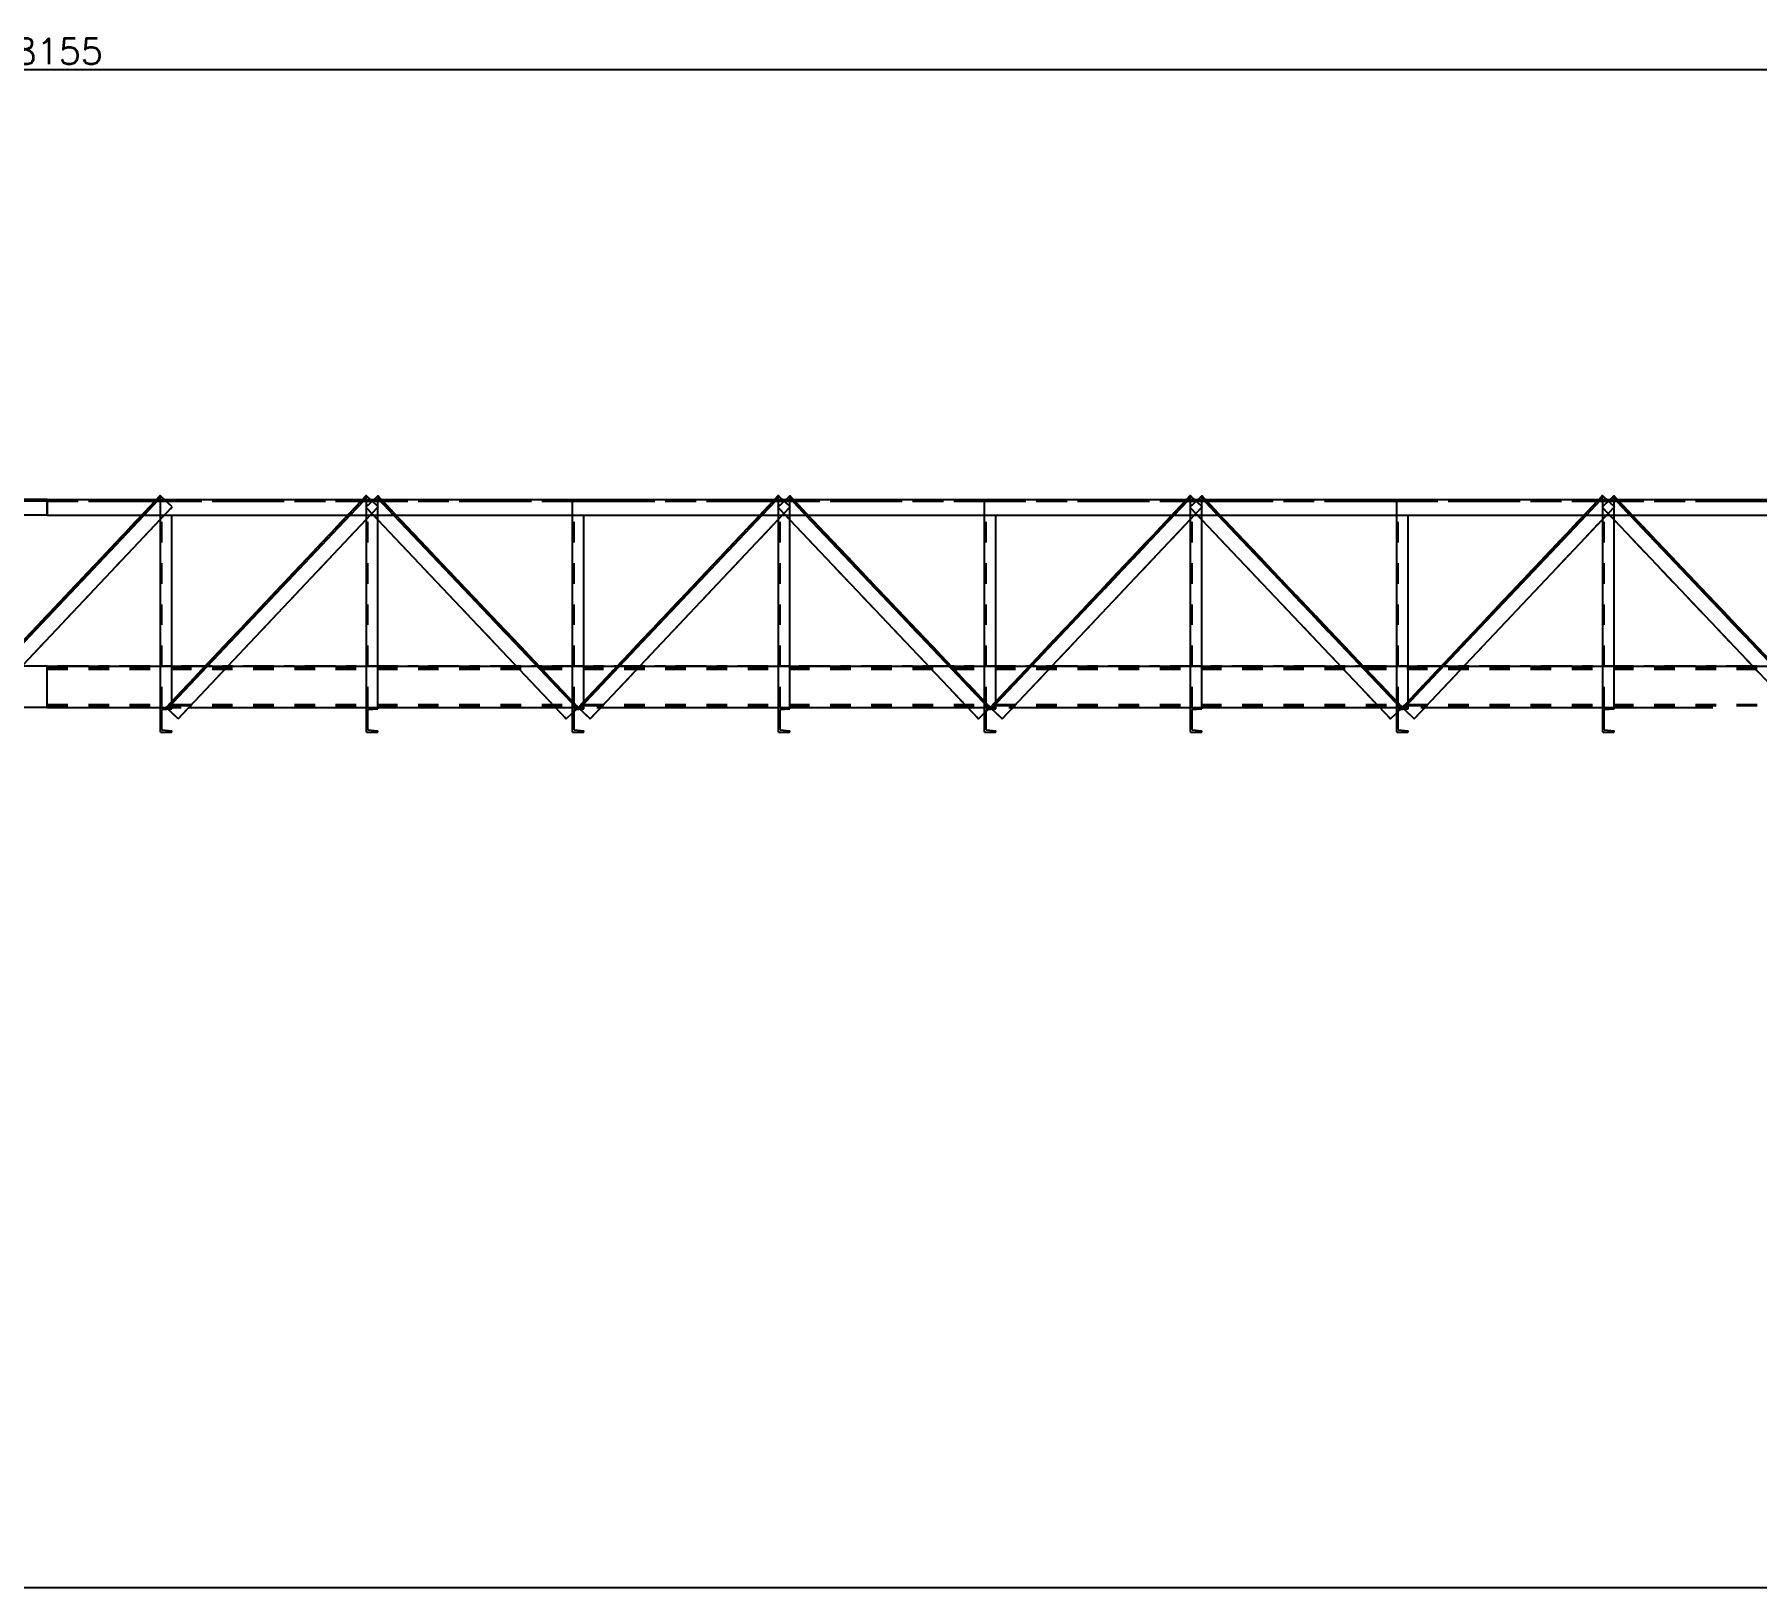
# Model space of a CAD drawing. Header units: millimetres. Extents: x 2368 to 8313, y 7493 to 11698.
# Drawn here: x 5215.3 to 5382.5, y 8225.6 to 8376.3 of the extents above; entities that cross this region are included whole.
import ezdxf

# ---------------------------------------------------------------- set-up
doc = ezdxf.new("R2010")
doc.units = ezdxf.units.MM
for name, pattern in [('XKITLINE00', [0]), ('XKITLINE02', [4, 2, -2]), ('XKITLINE03', [6, 3, -1, 1, -1])]:
    doc.linetypes.add(name, pattern=pattern)
doc.styles.add('ROMANS', font='romans.shx')
doc.dimstyles.new('MD300', dxfattribs={"dimtxt": 2.5, "dimasz": 2.5, "dimexe": 1, "dimexo": 1, "dimgap": 0.5, "dimtad": 1, "dimdec": 1, "dimlfac": 50, "dimrnd": 0.5, "dimdsep": 46, "dimtxsty": 'ROMANS', "dimcen": 1, "dimclrd": 146, "dimclre": 146, "dimclrt": 30, "dimadec": 1, "dimazin": 2, "dimtfac": 1, "dimtdec": 1, "dimtmove": 0, "dimatfit": 1, "dimfxl": 1, "dimtolj": 1, "dimtzin": 0, "dimlwd": -1, "dimlwe": -1, "dimarcsym": 0})

# ---------------------------------------------------------------- blocks, each defined once
blk = doc.blocks.new('*D53')
at = {"color": 146, "transparency": 16777216}
for p, q in [((4535.08, 8331.99), (4535.08, 8373.91)), ((5898.19, 8332.16), (5898.19, 8373.91)), ((4537.58, 8372.91), (5895.69, 8372.91))]:
    blk.add_line(p, q, dxfattribs=at)
for points in [[(4537.58, 8373.33), (4537.58, 8372.5), (4535.08, 8372.91)], [(5895.69, 8373.33), (5895.69, 8372.5), (5898.19, 8372.91)]]:
    blk.add_solid(points, dxfattribs=at)
at = {"layer": 'Defpoints', "color": 0, "transparency": 16777216}
for p in [(5898.19, 8372.91), (4535.08, 8330.99), (5898.19, 8331.16)]:
    blk.add_point(p, dxfattribs=at)
at = {"color": 30, "transparency": 16777216, "insert": (5216.63, 8374.66), "char_height": 2.5, "attachment_point": 5, "style": 'ROMANS'}
blk.add_mtext('\\A1;68155', dxfattribs=at)

msp = doc.modelspace()

# ---------------------------------------------------------------- linework, layer by layer
at = {"color": 3, "linetype": 'XKITLINE02'}
for p, q in [((5216.5881, 8331.1614), (4396.5882, 8331.1614)), ((5216.5881, 8330.9914), (4396.5882, 8330.9914)), ((5216.5882, 8330.9914), (4396.5883, 8330.9914)), ((5208.1384, 8310.9913), (5227.5559, 8331.5397)), ((5208.2547, 8310.8815), (5227.6722, 8331.4298)), ((5209.3013, 8309.8924), (5228.7189, 8330.4408)), ((5216.5881, 8331.1614), (5216.5881, 8329.6614)), ((5216.5881, 8329.6614), (5216.5881, 8331.1614)), ((5216.5881, 8331.1614), (5216.5881, 8331.1614)), ((5216.5881, 8330.9914), (5216.5881, 8329.6614)), ((5216.5881, 8330.9914), (5216.5881, 8330.9914)), ((5216.5882, 8331.1614), (5216.5882, 8329.6614)), ((5216.5882, 8329.6614), (5216.5882, 8331.1614)), ((5216.5882, 8331.1614), (5216.5882, 8331.1614)), ((5216.5882, 8331.1614), (6036.5882, 8331.1614)), ((5216.5882, 8331.1614), (5216.5882, 8329.6614)), ((5216.5882, 8329.6614), (5216.5882, 8331.1614)), ((5216.5882, 8330.9914), (5216.5882, 8329.6614)), ((5216.5882, 8330.9914), (5216.5882, 8330.9914)), ((5216.5882, 8330.9914), (6036.5882, 8330.9914)), ((5216.5882, 8330.9914), (5216.5882, 8329.6614)), ((5216.5882, 8330.9914), (5216.5882, 8330.9914)), ((5216.5882, 8330.9914), (6036.5881, 8330.9914)), ((5216.5882, 8330.9914), (5216.5882, 8329.6614)), ((5216.5882, 8330.9914), (5216.5882, 8330.9914)), ((5225.781, 8329.6614), (5227.1985, 8331.1614)), ((5226.0012, 8329.6614), (5227.4186, 8331.1614)), ((5228.7189, 8330.4408), (5227.5559, 8331.5397)), ((5227.6722, 8331.4298), (5227.5559, 8331.5397)), ((5227.5884, 8310.9913), (5227.5884, 8330.9913)), ((5227.5884, 8330.9913), (5228.6884, 8330.9913)), ((5227.5884, 8329.6614), (5227.5884, 8330.9913)), ((5227.5884, 8330.9913), (5228.6884, 8330.9913)), ((5227.5884, 8329.2445), (5228.7189, 8330.4408)), ((5227.7284, 8310.9913), (5227.7284, 8330.9913)), ((5227.7284, 8310.9913), (5227.7284, 8330.9913)), ((5228.7189, 8330.4408), (5227.9562, 8331.1614)), ((5228.1384, 8310.9913), (5247.5559, 8331.5397)), ((5228.2547, 8310.8815), (5247.6722, 8331.4298)), ((5228.6884, 8310.9913), (5228.6884, 8330.9913)), ((5228.6884, 8311.3404), (5228.6884, 8330.9913)), ((5229.3013, 8309.8924), (5248.7189, 8330.4408)), ((5245.781, 8329.6614), (5247.1985, 8331.1614)), ((5246.0012, 8329.6614), (5247.4186, 8331.1614)), ((5247.5217, 8330.4086), (5248.6827, 8331.5095)), ((5247.5217, 8330.4086), (5248.3156, 8331.1614)), ((5247.5217, 8330.4086), (5248.6884, 8329.1781)), ((5247.5217, 8330.4086), (5266.9774, 8309.8904)), ((5247.6722, 8331.4298), (5247.5559, 8331.5397)), ((5248.7189, 8330.4408), (5247.5559, 8331.5397)), ((5247.5884, 8310.9913), (5247.5884, 8330.9913)), ((5247.5884, 8330.9913), (5248.6884, 8330.9913)), ((5247.5884, 8329.6614), (5247.5884, 8330.9913)), ((5247.5884, 8330.9913), (5248.6884, 8330.9913)), ((5247.5884, 8329.2445), (5248.7189, 8330.4408)), ((5247.7284, 8310.9913), (5247.7284, 8330.9913)), ((5247.7284, 8310.9913), (5247.7284, 8330.9913)), ((5248.7189, 8330.4408), (5247.9562, 8331.1614)), ((5248.5666, 8331.3994), (5268.0223, 8310.8812)), ((5248.6827, 8331.5095), (5268.1384, 8310.9913)), ((5248.6884, 8310.9913), (5248.6884, 8330.9913)), ((5248.6884, 8329.6614), (5248.6884, 8330.9913)), ((5250.2146, 8329.6614), (5248.7923, 8331.1614)), ((5250.4351, 8329.6614), (5249.0127, 8331.1614)), ((5267.5884, 8311.3388), (5267.5884, 8330.9913)), ((5267.5884, 8330.9913), (5268.6884, 8330.9913)), ((5267.5884, 8310.9913), (5267.5884, 8330.9913)), ((5267.5884, 8330.9913), (5268.6884, 8330.9913)), ((5267.7284, 8310.9913), (5267.7284, 8330.9913)), ((5267.7284, 8310.9913), (5267.7284, 8330.9913)), ((5268.1384, 8310.9913), (5287.5559, 8331.5397)), ((5268.2547, 8310.8815), (5287.6722, 8331.4298)), ((5268.6884, 8311.3404), (5268.6884, 8330.9913)), ((5268.6884, 8310.9913), (5268.6884, 8330.9913)), ((5269.3013, 8309.8924), (5288.7189, 8330.4408)), ((5285.781, 8329.6614), (5287.1985, 8331.1614)), ((5286.0012, 8329.6614), (5287.4186, 8331.1614)), ((5287.5217, 8330.4086), (5288.6827, 8331.5095)), ((5287.5217, 8330.4086), (5288.3156, 8331.1614)), ((5287.5217, 8330.4086), (5306.9774, 8309.8904)), ((5287.5217, 8330.4086), (5288.6884, 8329.1781)), ((5287.5559, 8331.5397), (5288.7189, 8330.4408)), ((5287.5884, 8329.6614), (5287.5884, 8330.9913)), ((5287.5884, 8330.9913), (5288.6884, 8330.9913)), ((5287.5884, 8310.9913), (5287.5884, 8330.9913)), ((5287.5884, 8330.9913), (5288.6884, 8330.9913)), ((5287.5884, 8329.2445), (5288.7189, 8330.4408)), ((5287.7284, 8310.9913), (5287.7284, 8330.9913)), ((5287.7284, 8310.9913), (5287.7284, 8330.9913)), ((5287.9562, 8331.1614), (5288.7189, 8330.4408)), ((5288.5666, 8331.3994), (5308.0223, 8310.8812)), ((5288.6827, 8331.5095), (5308.1384, 8310.9913)), ((5288.6884, 8329.6614), (5288.6884, 8330.9913)), ((5288.6884, 8310.9913), (5288.6884, 8330.9913)), ((5288.7923, 8331.1614), (5290.2146, 8329.6614)), ((5289.0127, 8331.1614), (5290.4351, 8329.6614)), ((5307.5884, 8310.9913), (5307.5884, 8330.9913)), ((5307.5884, 8330.9913), (5308.6884, 8330.9913)), ((5307.5884, 8311.3388), (5307.5884, 8330.9913)), ((5307.5884, 8330.9913), (5308.6884, 8330.9913)), ((5307.7284, 8310.9913), (5307.7284, 8330.9913)), ((5307.7284, 8310.9913), (5307.7284, 8330.9913)), ((5308.1384, 8310.9913), (5327.5559, 8331.5397)), ((5308.2547, 8310.8815), (5327.6722, 8331.4298)), ((5308.6884, 8310.9913), (5308.6884, 8330.9913)), ((5308.6884, 8311.3404), (5308.6884, 8330.9913)), ((5309.3013, 8309.8924), (5328.7189, 8330.4408)), ((5325.781, 8329.6614), (5327.1985, 8331.1614)), ((5326.0012, 8329.6614), (5327.4186, 8331.1614)), ((5327.5217, 8330.4086), (5328.6827, 8331.5095)), ((5327.5217, 8330.4086), (5328.3156, 8331.1614)), ((5327.5217, 8330.4086), (5346.9774, 8309.8904)), ((5327.5217, 8330.4086), (5328.6884, 8329.1781)), ((5327.5559, 8331.5397), (5328.7189, 8330.4408)), ((5327.5884, 8310.9913), (5327.5884, 8330.9913)), ((5327.5884, 8330.9913), (5328.6884, 8330.9913)), ((5327.5884, 8329.6614), (5327.5884, 8330.9913)), ((5327.5884, 8330.9913), (5328.6884, 8330.9913)), ((5327.5884, 8329.2445), (5328.7189, 8330.4408)), ((5327.7284, 8310.9913), (5327.7284, 8330.9913)), ((5327.7284, 8310.9913), (5327.7284, 8330.9913)), ((5327.9562, 8331.1614), (5328.7189, 8330.4408)), ((5328.5666, 8331.3994), (5348.0223, 8310.8812)), ((5328.6827, 8331.5095), (5348.1384, 8310.9913)), ((5328.6884, 8310.9913), (5328.6884, 8330.9913)), ((5328.6884, 8329.6614), (5328.6884, 8330.9913)), ((5328.7923, 8331.1614), (5330.2146, 8329.6614)), ((5329.0127, 8331.1614), (5330.4351, 8329.6614)), ((5347.5884, 8310.9913), (5347.5884, 8330.9913)), ((5347.5884, 8330.9913), (5348.6884, 8330.9913)), ((5347.5884, 8311.3388), (5347.5884, 8330.9913)), ((5347.5884, 8330.9913), (5348.6884, 8330.9913)), ((5347.7284, 8310.9913), (5347.7284, 8330.9913)), ((5347.7284, 8310.9913), (5347.7284, 8330.9913)), ((5348.1384, 8310.9913), (5367.5559, 8331.5397)), ((5348.2547, 8310.8815), (5367.6722, 8331.4298)), ((5348.6884, 8310.9913), (5348.6884, 8330.9913)), ((5348.6884, 8311.3404), (5348.6884, 8330.9913)), ((5349.3013, 8309.8924), (5368.7189, 8330.4408)), ((5365.781, 8329.6614), (5367.1985, 8331.1614)), ((5366.0012, 8329.6614), (5367.4186, 8331.1614)), ((5367.5217, 8330.4086), (5368.6827, 8331.5095)), ((5367.5217, 8330.4086), (5368.3156, 8331.1614)), ((5367.5217, 8330.4086), (5368.6884, 8329.1781)), ((5367.5217, 8330.4086), (5386.9774, 8309.8904)), ((5367.5559, 8331.5397), (5368.7189, 8330.4408)), ((5367.5884, 8310.9913), (5367.5884, 8330.9913)), ((5367.5884, 8330.9913), (5368.6884, 8330.9913)), ((5367.5884, 8329.6614), (5367.5884, 8330.9913)), ((5367.5884, 8330.9913), (5368.6884, 8330.9913)), ((5367.5884, 8329.2445), (5368.7189, 8330.4408)), ((5367.7284, 8310.9913), (5367.7284, 8330.9913)), ((5367.7284, 8310.9913), (5367.7284, 8330.9913)), ((5367.9562, 8331.1614), (5368.7189, 8330.4408)), ((5368.5666, 8331.3994), (5388.0223, 8310.8812)), ((5368.6827, 8331.5095), (5388.1384, 8310.9913)), ((5368.6884, 8310.9913), (5368.6884, 8330.9913)), ((5368.6884, 8329.6614), (5368.6884, 8330.9913)), ((5368.7923, 8331.1614), (5370.2146, 8329.6614)), ((5369.0127, 8331.1614), (5370.4351, 8329.6614)), ((5216.5881, 8329.6614), (4396.5882, 8329.6614)), ((5216.5882, 8329.6614), (6036.5882, 8329.6614)), ((5216.5882, 8310.9913), (5216.5882, 8314.9913)), ((5216.5882, 8314.9913), (6036.5882, 8314.9913)), ((5216.5882, 8310.9913), (5216.5882, 8314.9913)), ((5216.5882, 8314.8213), (6036.5882, 8314.8213)), ((5216.5882, 8314.8213), (6036.5882, 8314.8213)), ((5216.5882, 8314.7149), (6036.5882, 8314.7149)), ((5216.5882, 8314.7149), (6036.5882, 8314.7149)), ((5227.5884, 8314.9913), (6036.5882, 8314.9913)), ((5227.5884, 8314.9913), (5228.6884, 8314.9913)), ((5231.9182, 8314.9913), (5234.1196, 8314.9913)), ((5247.5884, 8314.9913), (5248.6884, 8314.9913)), ((5262.1406, 8314.9913), (5264.3456, 8314.9913)), ((5267.5884, 8314.9913), (5268.6884, 8314.9913)), ((5271.9182, 8314.9913), (5274.1196, 8314.9913)), ((5287.5884, 8314.9913), (5288.6884, 8314.9913)), ((5302.1406, 8314.9913), (5304.3456, 8314.9913)), ((5307.5884, 8314.9913), (5308.6884, 8314.9913)), ((5311.9182, 8314.9913), (5314.1196, 8314.9913)), ((5327.5884, 8314.9913), (5328.6884, 8314.9913)), ((5342.1406, 8314.9913), (5344.3456, 8314.9913)), ((5347.5884, 8314.9913), (5348.6884, 8314.9913)), ((5351.9182, 8314.9913), (5354.1196, 8314.9913)), ((5367.5884, 8314.9913), (5368.6884, 8314.9913)), ((5382.1406, 8314.9913), (5384.3456, 8314.9913)), ((5216.5882, 8311.2677), (6036.5882, 8311.2677)), ((5216.5882, 8311.1613), (6036.5882, 8311.1613)), ((5216.5882, 8311.1613), (6036.5882, 8311.1613)), ((5227.5884, 8310.9913), (5230.3397, 8310.9913)), ((5227.5884, 8310.9913), (5228.6884, 8310.9913)), ((5228.1383, 8310.9913), (5228.3585, 8310.9913)), ((5228.1383, 8310.9913), (5228.3585, 8310.9913)), ((5228.3141, 8310.8253), (5228.1384, 8310.9913)), ((5229.3013, 8309.8924), (5228.1384, 8310.9913)), ((5228.6884, 8311.3404), (5228.6884, 8311.5734)), ((5247.5884, 8310.9913), (5248.6884, 8310.9913)), ((5247.5884, 8310.9913), (5248.6884, 8310.9913)), ((5265.9335, 8310.9913), (5270.3397, 8310.9913)), ((5266.9774, 8309.8904), (5268.1384, 8310.9913)), ((5267.5884, 8311.3388), (5267.5884, 8311.5714)), ((5267.5884, 8310.9913), (5268.6884, 8310.9913)), ((5267.5884, 8310.4698), (5267.7284, 8310.6026)), ((5267.918, 8310.9913), (5268.3585, 8310.9913)), ((5267.918, 8310.9913), (5268.3585, 8310.9913)), ((5267.931, 8310.7947), (5268.0223, 8310.8813)), ((5268.1384, 8310.9913), (5269.3013, 8309.8924)), ((5268.2547, 8310.8814), (5268.3141, 8310.8253)), ((5268.6884, 8311.3404), (5268.6884, 8311.5734)), ((5287.5884, 8310.9913), (5288.6884, 8310.9913)), ((5287.5884, 8310.9913), (5288.6884, 8310.9913)), ((5305.9335, 8310.9913), (5310.3397, 8310.9913)), ((5306.9774, 8309.8904), (5308.1384, 8310.9913)), ((5307.5884, 8311.3388), (5307.5884, 8311.5714)), ((5307.5884, 8310.9913), (5308.6884, 8310.9913)), ((5307.5884, 8310.4698), (5307.7284, 8310.6026)), ((5307.918, 8310.9913), (5308.3585, 8310.9913)), ((5307.918, 8310.9913), (5308.3585, 8310.9913)), ((5307.931, 8310.7947), (5308.0223, 8310.8813)), ((5308.1384, 8310.9913), (5309.3013, 8309.8924)), ((5308.2547, 8310.8814), (5308.3141, 8310.8253)), ((5308.6884, 8311.3404), (5308.6884, 8311.5734)), ((5327.5884, 8310.9913), (5328.6884, 8310.9913)), ((5327.5884, 8310.9913), (5328.6884, 8310.9913)), ((5345.9335, 8310.9913), (5350.3397, 8310.9913)), ((5346.9774, 8309.8904), (5348.1384, 8310.9913)), ((5347.5884, 8311.3388), (5347.5884, 8311.5714)), ((5347.5884, 8310.9913), (5348.6884, 8310.9913)), ((5347.5884, 8310.4698), (5347.7284, 8310.6026)), ((5347.918, 8310.9913), (5348.3585, 8310.9913)), ((5347.918, 8310.9913), (5348.3585, 8310.9913)), ((5347.931, 8310.7947), (5348.0223, 8310.8813)), ((5348.1384, 8310.9913), (5349.3013, 8309.8924)), ((5348.2547, 8310.8814), (5348.3141, 8310.8253)), ((5348.6884, 8311.3404), (5348.6884, 8311.5734)), ((5367.5884, 8310.9913), (5368.6884, 8310.9913)), ((5367.5884, 8310.9913), (5368.6884, 8310.9913))]:
    msp.add_line(p, q, dxfattribs=at)
at = {"color": 1, "linetype": 'XKITLINE03'}
for p, q in [((5216.5881, 8330.9914), (4396.5882, 8330.9914)), ((5216.5882, 8330.9914), (4396.5883, 8330.9914)), ((5227.5559, 8331.5397), (5208.1384, 8310.9913)), ((5208.1384, 8310.9913), (5227.5559, 8331.5397)), ((5216.5882, 8330.9914), (6036.5882, 8330.9914)), ((5216.5882, 8330.9914), (6036.5881, 8330.9914)), ((5227.5884, 8310.9913), (5227.5884, 8330.9913)), ((5227.5884, 8310.9913), (5227.5884, 8330.9913)), ((5228.1384, 8310.9913), (5247.5559, 8331.5397)), ((5247.5559, 8331.5397), (5228.1384, 8310.9913)), ((5247.5884, 8310.9913), (5247.5884, 8330.9913)), ((5247.5884, 8310.9913), (5247.5884, 8330.9913)), ((5248.6827, 8331.5095), (5268.1384, 8310.9913)), ((5268.1384, 8310.9913), (5248.6827, 8331.5095)), ((5267.5884, 8310.9913), (5267.5884, 8330.9913)), ((5267.5884, 8310.9913), (5267.5884, 8330.9913)), ((5287.5559, 8331.5397), (5268.1384, 8310.9913)), ((5268.1384, 8310.9913), (5287.5559, 8331.5397)), ((5287.5884, 8310.9913), (5287.5884, 8330.9913)), ((5287.5884, 8310.9913), (5287.5884, 8330.9913)), ((5308.1384, 8310.9913), (5288.6827, 8331.5095)), ((5288.6827, 8331.5095), (5308.1384, 8310.9913)), ((5307.5884, 8310.9913), (5307.5884, 8330.9913)), ((5307.5884, 8310.9913), (5307.5884, 8330.9913)), ((5327.5559, 8331.5397), (5308.1384, 8310.9913)), ((5308.1384, 8310.9913), (5327.5559, 8331.5397)), ((5327.5884, 8310.9913), (5327.5884, 8330.9913)), ((5327.5884, 8310.9913), (5327.5884, 8330.9913)), ((5348.1384, 8310.9913), (5328.6827, 8331.5095)), ((5328.6827, 8331.5095), (5348.1384, 8310.9913)), ((5347.5884, 8310.9913), (5347.5884, 8330.9913)), ((5347.5884, 8310.9913), (5347.5884, 8330.9913)), ((5367.5559, 8331.5397), (5348.1384, 8310.9913)), ((5348.1384, 8310.9913), (5367.5559, 8331.5397)), ((5367.5884, 8310.9913), (5367.5884, 8330.9913)), ((5367.5884, 8310.9913), (5367.5884, 8330.9913)), ((5368.6827, 8331.5095), (5388.1384, 8310.9913)), ((5388.1384, 8310.9913), (5368.6827, 8331.5095)), ((6036.5882, 8314.9913), (5216.5882, 8314.9913)), ((5216.5882, 8314.9913), (6036.5882, 8314.9913)), ((5227.5884, 8310.9913), (5227.5884, 8310.9913)), ((5247.5884, 8310.9913), (5247.5884, 8310.9913)), ((5267.5884, 8310.9913), (5267.5884, 8310.9913)), ((5287.5884, 8310.9913), (5287.5884, 8310.9913)), ((5307.5884, 8310.9913), (5307.5884, 8310.9913)), ((5327.5884, 8310.9913), (5327.5884, 8310.9913)), ((5347.5884, 8310.9913), (5347.5884, 8310.9913)), ((5367.5884, 8310.9913), (5367.5884, 8310.9913))]:
    msp.add_line(p, q, dxfattribs=at)
at = {"color": 7, "linetype": 'XKITLINE00'}
for p, q in [((5216.5882, 8331.1614), (4396.5883, 8331.1614)), ((5216.5882, 8329.6614), (5216.5882, 8331.1614)), ((5216.5882, 8331.1614), (5216.5882, 8331.1614)), ((5216.5882, 8331.1614), (6036.5881, 8331.1614)), ((5216.5882, 8331.1614), (5216.5882, 8329.6614)), ((5216.5882, 8331.1614), (5216.5882, 8331.1614)), ((5227.1985, 8331.1614), (5227.5559, 8331.5397)), ((5227.4186, 8331.1614), (5227.6722, 8331.4298)), ((5227.6722, 8331.4298), (5227.5559, 8331.5397)), ((5227.9562, 8331.1614), (5227.6722, 8331.4298)), ((5247.1985, 8331.1614), (5247.5559, 8331.5397)), ((5247.4186, 8331.1614), (5247.6722, 8331.4298)), ((5247.6722, 8331.4298), (5247.5559, 8331.5397)), ((5247.9562, 8331.1614), (5247.6722, 8331.4298)), ((5248.3156, 8331.1614), (5248.6827, 8331.5095)), ((5248.7923, 8331.1614), (5248.5666, 8331.3994)), ((5249.0127, 8331.1614), (5248.6827, 8331.5095)), ((5287.1985, 8331.1614), (5287.5559, 8331.5397)), ((5287.4186, 8331.1614), (5287.6722, 8331.4298)), ((5287.5559, 8331.5397), (5287.6722, 8331.4298)), ((5287.6722, 8331.4298), (5287.9562, 8331.1614)), ((5288.3156, 8331.1614), (5288.6827, 8331.5095)), ((5288.5666, 8331.3994), (5288.7923, 8331.1614)), ((5288.6827, 8331.5095), (5289.0127, 8331.1614)), ((5327.1985, 8331.1614), (5327.5559, 8331.5397)), ((5327.4186, 8331.1614), (5327.6722, 8331.4298)), ((5327.5559, 8331.5397), (5327.6722, 8331.4298)), ((5327.6722, 8331.4298), (5327.9562, 8331.1614)), ((5328.3156, 8331.1614), (5328.6827, 8331.5095)), ((5328.5666, 8331.3994), (5328.7923, 8331.1614)), ((5328.6827, 8331.5095), (5329.0127, 8331.1614)), ((5367.1985, 8331.1614), (5367.5559, 8331.5397)), ((5367.4186, 8331.1614), (5367.6722, 8331.4298)), ((5367.5559, 8331.5397), (5367.6722, 8331.4298)), ((5367.6722, 8331.4298), (5367.9562, 8331.1614)), ((5368.3156, 8331.1614), (5368.6827, 8331.5095)), ((5368.5666, 8331.3994), (5368.7923, 8331.1614)), ((5368.6827, 8331.5095), (5369.0127, 8331.1614)), ((5216.5882, 8329.6614), (4396.5883, 8329.6614)), ((5208.1384, 8310.9913), (5225.781, 8329.6614)), ((5208.2547, 8310.8814), (5226.0012, 8329.6614)), ((5209.3013, 8309.8924), (5227.5884, 8329.2445)), ((5216.5882, 8329.6614), (6036.5881, 8329.6614)), ((5227.5884, 8310.9913), (5227.5884, 8329.6614)), ((5228.1384, 8310.9913), (5245.781, 8329.6614)), ((5228.2547, 8310.8814), (5246.0012, 8329.6614)), ((5228.6884, 8311.5734), (5228.6884, 8329.6614)), ((5229.3013, 8309.8924), (5247.5884, 8329.2445)), ((5247.5884, 8310.9913), (5247.5884, 8329.6614)), ((5248.6884, 8310.9913), (5248.6884, 8329.6614)), ((5248.6884, 8329.1781), (5266.9774, 8309.8904)), ((5250.2146, 8329.6614), (5268.0223, 8310.8813)), ((5250.4351, 8329.6614), (5268.1384, 8310.9913)), ((5267.5884, 8311.5714), (5267.5884, 8329.6614)), ((5268.1384, 8310.9913), (5285.781, 8329.6614)), ((5268.2547, 8310.8814), (5286.0012, 8329.6614)), ((5268.6884, 8311.5734), (5268.6884, 8329.6614)), ((5269.3013, 8309.8924), (5287.5884, 8329.2445)), ((5287.5884, 8310.9913), (5287.5884, 8329.6614)), ((5288.6884, 8310.9913), (5288.6884, 8329.6614)), ((5288.6884, 8329.1781), (5306.9774, 8309.8904)), ((5290.2146, 8329.6614), (5308.0223, 8310.8813)), ((5290.4351, 8329.6614), (5308.1384, 8310.9913)), ((5307.5884, 8311.5714), (5307.5884, 8329.6614)), ((5308.1384, 8310.9913), (5325.781, 8329.6614)), ((5308.2547, 8310.8814), (5326.0012, 8329.6614)), ((5308.6884, 8311.5734), (5308.6884, 8329.6614)), ((5309.3013, 8309.8924), (5327.5884, 8329.2445)), ((5327.5884, 8310.9913), (5327.5884, 8329.6614)), ((5328.6884, 8310.9913), (5328.6884, 8329.6614)), ((5328.6884, 8329.1781), (5346.9774, 8309.8904)), ((5330.2146, 8329.6614), (5348.0223, 8310.8813)), ((5330.4351, 8329.6614), (5348.1384, 8310.9913)), ((5347.5884, 8311.5714), (5347.5884, 8329.6614)), ((5348.1384, 8310.9913), (5365.781, 8329.6614)), ((5348.2547, 8310.8814), (5366.0012, 8329.6614)), ((5348.6884, 8311.5734), (5348.6884, 8329.6614)), ((5349.3013, 8309.8924), (5367.5884, 8329.2445)), ((5367.5884, 8310.9913), (5367.5884, 8329.6614)), ((5368.6884, 8310.9913), (5368.6884, 8329.6614)), ((5368.6884, 8329.1781), (5386.9774, 8309.8904)), ((5370.2146, 8329.6614), (5388.0223, 8310.8813)), ((5370.4351, 8329.6614), (5388.1384, 8310.9913)), ((5216.5882, 8314.9913), (5214.1196, 8314.9913)), ((5216.5882, 8310.9913), (5216.5882, 8314.9913)), ((5216.5882, 8314.9913), (5227.5884, 8314.9913)), ((5216.5882, 8310.9913), (5216.5882, 8314.9913)), ((5228.6884, 8314.9913), (5231.9182, 8314.9913)), ((5234.1196, 8314.9913), (5247.5884, 8314.9913)), ((5248.6884, 8314.9913), (5262.1406, 8314.9913)), ((5264.3456, 8314.9913), (5267.5884, 8314.9913)), ((5268.6884, 8314.9913), (5271.9182, 8314.9913)), ((5274.1196, 8314.9913), (5287.5884, 8314.9913)), ((5288.6884, 8314.9913), (5302.1406, 8314.9913)), ((5304.3456, 8314.9913), (5307.5884, 8314.9913)), ((5308.6884, 8314.9913), (5311.9182, 8314.9913)), ((5314.1196, 8314.9913), (5327.5884, 8314.9913)), ((5328.6884, 8314.9913), (5342.1406, 8314.9913)), ((5344.3456, 8314.9913), (5347.5884, 8314.9913)), ((5348.6884, 8314.9913), (5351.9182, 8314.9913)), ((5354.1196, 8314.9913), (5367.5884, 8314.9913)), ((5368.6884, 8314.9913), (5382.1406, 8314.9913)), ((5216.5882, 8310.9913), (5210.3397, 8310.9913)), ((5216.5882, 8310.9913), (5227.5884, 8310.9913)), ((5227.5884, 8310.9913), (5228.1383, 8310.9913)), ((5227.5884, 8308.5913), (5227.5884, 8310.9913)), ((5227.5884, 8310.9913), (5228.1383, 8310.9913)), ((5227.7284, 8310.7785), (5228.6884, 8310.8553)), ((5227.7284, 8308.8041), (5227.7284, 8310.7785)), ((5228.2547, 8310.8814), (5228.1384, 8310.9913)), ((5229.3013, 8309.8924), (5228.3141, 8310.8253)), ((5228.3585, 8310.9913), (5228.6884, 8310.9913)), ((5228.3585, 8310.9913), (5228.6884, 8310.9913)), ((5228.6884, 8310.9913), (5228.6884, 8311.3404)), ((5228.6884, 8310.8553), (5228.6884, 8310.9913)), ((5230.3397, 8310.9913), (5247.5884, 8310.9913)), ((5247.5884, 8310.9913), (5248.6884, 8310.9913)), ((5247.5884, 8310.9913), (5248.6884, 8310.9913)), ((5247.5884, 8308.5913), (5247.5884, 8310.9913)), ((5247.7284, 8310.7785), (5248.6884, 8310.8553)), ((5247.7284, 8308.8041), (5247.7284, 8310.7785)), ((5248.6884, 8310.9913), (5265.9335, 8310.9913)), ((5248.6884, 8310.8553), (5248.6884, 8310.9913)), ((5266.9774, 8309.8904), (5267.5884, 8310.4698)), ((5267.5884, 8310.9913), (5267.5884, 8311.3388)), ((5267.5884, 8310.9913), (5267.918, 8310.9913)), ((5267.5884, 8310.9913), (5267.918, 8310.9913)), ((5267.5884, 8308.5913), (5267.5884, 8310.9913)), ((5267.7284, 8310.7785), (5268.6884, 8310.8553)), ((5267.7284, 8310.6026), (5267.931, 8310.7947)), ((5267.7284, 8308.8041), (5267.7284, 8310.7785)), ((5268.0223, 8310.8813), (5268.1384, 8310.9913)), ((5268.1384, 8310.9913), (5268.2547, 8310.8814)), ((5268.3141, 8310.8253), (5269.3013, 8309.8924)), ((5268.3585, 8310.9913), (5268.6884, 8310.9913)), ((5268.3585, 8310.9913), (5268.6884, 8310.9913)), ((5268.6884, 8310.9913), (5268.6884, 8311.3404)), ((5268.6884, 8310.8553), (5268.6884, 8310.9913)), ((5270.3397, 8310.9913), (5287.5884, 8310.9913)), ((5287.5884, 8310.9913), (5288.6884, 8310.9913)), ((5287.5884, 8310.9913), (5288.6884, 8310.9913)), ((5287.5884, 8308.5913), (5287.5884, 8310.9913)), ((5287.7284, 8310.7785), (5288.6884, 8310.8553)), ((5287.7284, 8308.8041), (5287.7284, 8310.7785)), ((5288.6884, 8310.9913), (5305.9335, 8310.9913)), ((5288.6884, 8310.8553), (5288.6884, 8310.9913)), ((5306.9774, 8309.8904), (5307.5884, 8310.4698)), ((5307.5884, 8310.9913), (5307.5884, 8311.3388)), ((5307.5884, 8310.9913), (5307.918, 8310.9913)), ((5307.5884, 8310.9913), (5307.918, 8310.9913)), ((5307.5884, 8308.5913), (5307.5884, 8310.9913)), ((5307.7284, 8310.7785), (5308.6884, 8310.8553)), ((5307.7284, 8310.6026), (5307.931, 8310.7947)), ((5307.7284, 8308.8041), (5307.7284, 8310.7785)), ((5308.0223, 8310.8813), (5308.1384, 8310.9913)), ((5308.1384, 8310.9913), (5308.2547, 8310.8814)), ((5308.3141, 8310.8253), (5309.3013, 8309.8924)), ((5308.3585, 8310.9913), (5308.6884, 8310.9913)), ((5308.3585, 8310.9913), (5308.6884, 8310.9913)), ((5308.6884, 8310.9913), (5308.6884, 8311.3404)), ((5308.6884, 8310.8553), (5308.6884, 8310.9913)), ((5310.3397, 8310.9913), (5327.5884, 8310.9913)), ((5327.5884, 8310.9913), (5328.6884, 8310.9913)), ((5327.5884, 8310.9913), (5328.6884, 8310.9913)), ((5327.5884, 8308.5913), (5327.5884, 8310.9913)), ((5327.7284, 8310.7785), (5328.6884, 8310.8553)), ((5327.7284, 8308.8041), (5327.7284, 8310.7785)), ((5328.6884, 8310.9913), (5345.9335, 8310.9913)), ((5328.6884, 8310.8553), (5328.6884, 8310.9913)), ((5346.9774, 8309.8904), (5347.5884, 8310.4698)), ((5347.5884, 8310.9913), (5347.5884, 8311.3388)), ((5347.5884, 8310.9913), (5347.918, 8310.9913)), ((5347.5884, 8310.9913), (5347.918, 8310.9913)), ((5347.5884, 8308.5913), (5347.5884, 8310.9913)), ((5347.7284, 8310.7785), (5348.6884, 8310.8553)), ((5347.7284, 8310.6026), (5347.931, 8310.7947)), ((5347.7284, 8308.8041), (5347.7284, 8310.7785)), ((5348.0223, 8310.8813), (5348.1384, 8310.9913)), ((5348.1384, 8310.9913), (5348.2547, 8310.8814)), ((5348.3141, 8310.8253), (5349.3013, 8309.8924)), ((5348.3585, 8310.9913), (5348.6884, 8310.9913)), ((5348.3585, 8310.9913), (5348.6884, 8310.9913)), ((5348.6884, 8310.9913), (5348.6884, 8311.3404)), ((5348.6884, 8310.8553), (5348.6884, 8310.9913)), ((5350.3397, 8310.9913), (5367.5884, 8310.9913)), ((5367.5884, 8310.9913), (5368.6884, 8310.9913)), ((5367.5884, 8308.5913), (5367.5884, 8310.9913)), ((5367.5884, 8310.9913), (5368.6884, 8310.9913)), ((5367.7284, 8310.7785), (5368.6884, 8310.8553)), ((5367.7284, 8308.8041), (5367.7284, 8310.7785)), ((5368.6884, 8310.9913), (5378.2712, 8310.9913)), ((5368.6884, 8310.8553), (5368.6884, 8310.9913)), ((5227.5884, 8308.5913), (5228.6884, 8308.5913)), ((5227.7284, 8308.8041), (5228.6884, 8308.7273)), ((5228.6884, 8308.5913), (5228.6884, 8308.7273)), ((5247.5884, 8308.5913), (5248.6884, 8308.5913)), ((5247.7284, 8308.8041), (5248.6884, 8308.7273)), ((5248.6884, 8308.5913), (5248.6884, 8308.7273)), ((5267.5884, 8308.5913), (5268.6884, 8308.5913)), ((5267.7284, 8308.8041), (5268.6884, 8308.7273)), ((5268.6884, 8308.5913), (5268.6884, 8308.7273)), ((5287.5884, 8308.5913), (5288.6884, 8308.5913)), ((5287.7284, 8308.8041), (5288.6884, 8308.7273)), ((5288.6884, 8308.5913), (5288.6884, 8308.7273)), ((5307.5884, 8308.5913), (5308.6884, 8308.5913)), ((5307.7284, 8308.8041), (5308.6884, 8308.7273)), ((5308.6884, 8308.5913), (5308.6884, 8308.7273)), ((5327.5884, 8308.5913), (5328.6884, 8308.5913)), ((5327.7284, 8308.8041), (5328.6884, 8308.7273)), ((5328.6884, 8308.5913), (5328.6884, 8308.7273)), ((5347.5884, 8308.5913), (5348.6884, 8308.5913)), ((5347.7284, 8308.8041), (5348.6884, 8308.7273)), ((5348.6884, 8308.5913), (5348.6884, 8308.7273)), ((5367.5884, 8308.5913), (5368.6884, 8308.5913)), ((5367.7284, 8308.8041), (5368.6884, 8308.7273)), ((5368.6884, 8308.5913), (5368.6884, 8308.7273))]:
    msp.add_line(p, q, dxfattribs=at)
at = {"color": 1, "linetype": 'XKITLINE00'}
for p, q in [((5216.5843, 8330.9822), (5216.5843, 8330.9822)), ((5216.5843, 8330.9822), (5216.5843, 8330.9822)), ((5216.5843, 8330.9822), (5216.5843, 8330.9822)), ((5216.5844, 8330.9822), (5216.5844, 8330.9822)), ((5227.5521, 8331.5305), (5227.5521, 8331.5305)), ((5227.5521, 8331.5304), (5227.5521, 8331.5304)), ((5227.5846, 8330.982), (5227.5846, 8330.982)), ((5227.5846, 8330.982), (5227.5846, 8330.982)), ((5247.5521, 8331.5305), (5247.5521, 8331.5305)), ((5247.5521, 8331.5304), (5247.5521, 8331.5304)), ((5247.5846, 8330.982), (5247.5846, 8330.982)), ((5247.5846, 8330.982), (5247.5846, 8330.982)), ((5248.6789, 8331.5002), (5248.6789, 8331.5002)), ((5248.6789, 8331.5002), (5248.6789, 8331.5002)), ((5267.5846, 8330.982), (5267.5846, 8330.982)), ((5267.5846, 8330.982), (5267.5846, 8330.982)), ((5287.5521, 8331.5305), (5287.5521, 8331.5305)), ((5287.5521, 8331.5304), (5287.5521, 8331.5304)), ((5287.5846, 8330.982), (5287.5846, 8330.982)), ((5287.5846, 8330.982), (5287.5846, 8330.982)), ((5288.6789, 8331.5002), (5288.6789, 8331.5002)), ((5288.6789, 8331.5002), (5288.6789, 8331.5002)), ((5307.5846, 8330.982), (5307.5846, 8330.982)), ((5307.5846, 8330.982), (5307.5846, 8330.982)), ((5327.5521, 8331.5305), (5327.5521, 8331.5305)), ((5327.5521, 8331.5304), (5327.5521, 8331.5304)), ((5327.5846, 8330.982), (5327.5846, 8330.982)), ((5327.5846, 8330.982), (5327.5846, 8330.982)), ((5328.6789, 8331.5002), (5328.6789, 8331.5002)), ((5328.6789, 8331.5002), (5328.6789, 8331.5002)), ((5347.5846, 8330.982), (5347.5846, 8330.982)), ((5347.5846, 8330.982), (5347.5846, 8330.982)), ((5367.5521, 8331.5305), (5367.5521, 8331.5305)), ((5367.5521, 8331.5304), (5367.5521, 8331.5304)), ((5367.5846, 8330.982), (5367.5846, 8330.982)), ((5367.5846, 8330.982), (5367.5846, 8330.982)), ((5368.6789, 8331.5002), (5368.6789, 8331.5002)), ((5368.6789, 8331.5002), (5368.6789, 8331.5002)), ((5216.5843, 8314.982), (5216.5843, 8314.982)), ((5216.5843, 8314.982), (5216.5843, 8314.982)), ((5216.5843, 8314.982), (5216.5843, 8314.982)), ((5216.5843, 8314.982), (5216.5843, 8314.982)), ((5227.5846, 8310.982), (5227.5846, 8310.982)), ((5227.5846, 8310.982), (5227.5846, 8310.982)), ((5227.5846, 8310.982), (5227.5846, 8310.982)), ((5228.1346, 8310.9821), (5228.1346, 8310.9821)), ((5228.1346, 8310.9821), (5228.1346, 8310.9821)), ((5247.5846, 8310.982), (5247.5846, 8310.982)), ((5247.5846, 8310.982), (5247.5846, 8310.982)), ((5247.5846, 8310.982), (5247.5846, 8310.982)), ((5267.5846, 8310.982), (5267.5846, 8310.982)), ((5267.5846, 8310.982), (5267.5846, 8310.982)), ((5267.5846, 8310.982), (5267.5846, 8310.982)), ((5268.1346, 8310.9821), (5268.1346, 8310.9821)), ((5268.1346, 8310.9821), (5268.1346, 8310.9821)), ((5268.1346, 8310.9821), (5268.1346, 8310.9821)), ((5268.1346, 8310.9821), (5268.1346, 8310.9821)), ((5287.5846, 8310.982), (5287.5846, 8310.982)), ((5287.5846, 8310.982), (5287.5846, 8310.982)), ((5287.5846, 8310.982), (5287.5846, 8310.982)), ((5307.5846, 8310.982), (5307.5846, 8310.982)), ((5307.5846, 8310.982), (5307.5846, 8310.982)), ((5307.5846, 8310.982), (5307.5846, 8310.982)), ((5308.1346, 8310.9821), (5308.1346, 8310.9821)), ((5308.1346, 8310.9821), (5308.1346, 8310.9821)), ((5308.1346, 8310.9821), (5308.1346, 8310.9821)), ((5308.1346, 8310.9821), (5308.1346, 8310.9821)), ((5327.5846, 8310.982), (5327.5846, 8310.982)), ((5327.5846, 8310.982), (5327.5846, 8310.982)), ((5327.5846, 8310.982), (5327.5846, 8310.982)), ((5347.5846, 8310.982), (5347.5846, 8310.982)), ((5347.5846, 8310.982), (5347.5846, 8310.982)), ((5347.5846, 8310.982), (5347.5846, 8310.982)), ((5348.1346, 8310.9821), (5348.1346, 8310.9821)), ((5348.1346, 8310.9821), (5348.1346, 8310.9821)), ((5348.1346, 8310.9821), (5348.1346, 8310.9821)), ((5348.1346, 8310.9821), (5348.1346, 8310.9821)), ((5367.5846, 8310.982), (5367.5846, 8310.982)), ((5367.5846, 8310.982), (5367.5846, 8310.982)), ((5367.5846, 8310.982), (5367.5846, 8310.982))]:
    msp.add_line(p, q, dxfattribs=at)
msp.add_lwpolyline([(3492.9579, 8225.5635), (6939.5996, 8225.5635)])
for centre in [(5216.5881, 8330.9914), (5216.5882, 8330.9914), (5216.5882, 8330.9914), (5216.5882, 8330.9914), (5227.5559, 8331.5397), (5227.5559, 8331.5397), (5227.5884, 8330.9913), (5227.5884, 8330.9913), (5247.5559, 8331.5397), (5247.5559, 8331.5397), (5247.5884, 8330.9913), (5247.5884, 8330.9913), (5248.6827, 8331.5095), (5248.6827, 8331.5095), (5267.5884, 8330.9913), (5267.5884, 8330.9913), (5287.5559, 8331.5397), (5287.5559, 8331.5397), (5287.5884, 8330.9913), (5287.5884, 8330.9913), (5288.6827, 8331.5095), (5288.6827, 8331.5095), (5307.5884, 8330.9913), (5307.5884, 8330.9913), (5327.5559, 8331.5397), (5327.5559, 8331.5397), (5327.5884, 8330.9913), (5327.5884, 8330.9913), (5328.6827, 8331.5095), (5328.6827, 8331.5095), (5347.5884, 8330.9913), (5347.5884, 8330.9913), (5367.5559, 8331.5397), (5367.5559, 8331.5397), (5367.5884, 8330.9913), (5367.5884, 8330.9913), (5368.6827, 8331.5095), (5368.6827, 8331.5095), (5216.5882, 8314.9913), (5216.5882, 8314.9913), (5216.5882, 8314.9913), (5216.5882, 8314.9913), (5227.5884, 8310.9913), (5227.5884, 8310.9913), (5227.5884, 8310.9913), (5228.1384, 8310.9913), (5228.1384, 8310.9913), (5247.5884, 8310.9913), (5247.5884, 8310.9913), (5247.5884, 8310.9913), (5267.5884, 8310.9913), (5267.5884, 8310.9913), (5267.5884, 8310.9913), (5268.1384, 8310.9913), (5268.1384, 8310.9913), (5268.1384, 8310.9913), (5268.1384, 8310.9913), (5287.5884, 8310.9913), (5287.5884, 8310.9913), (5287.5884, 8310.9913), (5307.5884, 8310.9913), (5307.5884, 8310.9913), (5307.5884, 8310.9913), (5308.1384, 8310.9913), (5308.1384, 8310.9913), (5308.1384, 8310.9913), (5308.1384, 8310.9913), (5327.5884, 8310.9913), (5327.5884, 8310.9913), (5327.5884, 8310.9913), (5347.5884, 8310.9913), (5347.5884, 8310.9913), (5347.5884, 8310.9913), (5348.1384, 8310.9913), (5348.1384, 8310.9913), (5348.1384, 8310.9913), (5348.1384, 8310.9913), (5367.5884, 8310.9913), (5367.5884, 8310.9913), (5367.5884, 8310.9913)]:
    msp.add_circle(centre, 0.01, dxfattribs=at)

# ---------------------------------------------------------------- dimensions: what is measured, and where the dimension line sits
dim = msp.add_linear_dim(base=(5898.1855, 8372.9141), p1=(4535.0836, 8330.9914), p2=(5898.1855, 8331.1614), dimstyle='MD300')
dim.commit()
dim.dimension.update_dxf_attribs({"geometry": '*D53', "text_midpoint": (5216.6345, 8374.6641)})

doc.saveas('drawing.dxf')
